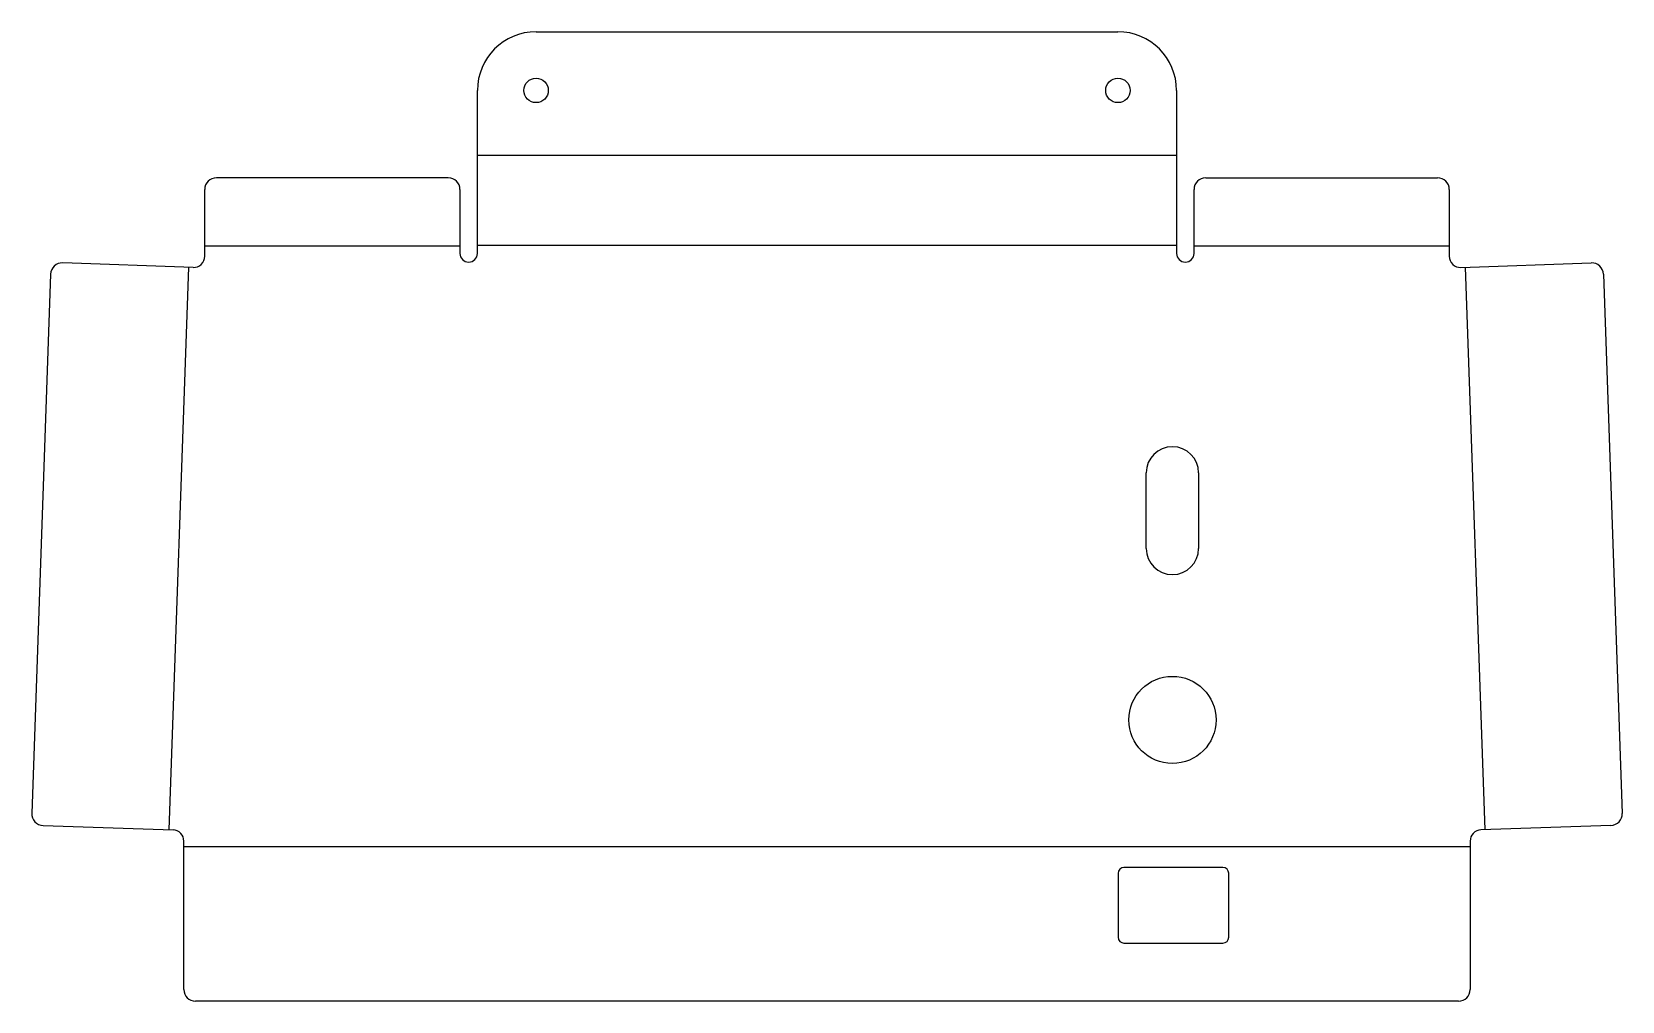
# Model space of a CAD drawing. Header units: millimetres. Extents: x -137 to 137, y -96 to 71.
import ezdxf

# ---------------------------------------------------------------- set-up
doc = ezdxf.new("R2010")
doc.units = ezdxf.units.MM
doc.layers.add('1', color=7, linetype='Continuous')

msp = doc.modelspace()

# ---------------------------------------------------------------- linework, layer by layer
for p, q in [((-50, 70.6), (50, 70.6)), ((-60.09, 32.49), (-60.09, 60.51)), ((60.09, 60.51), (60.09, 32.49)), ((-65.09, 45.49), (-104.96, 45.49)), ((65.09, 45.49), (104.96, 45.49)), ((-106.96, 31.99), (-106.96, 43.49)), ((-63.09, 43.49), (-63.09, 32.49)), ((63.09, 32.49), (63.09, 43.49)), ((106.96, 43.49), (106.96, 31.99)), ((-108.96, 30.06), (-131.38, 30.85)), ((108.96, 30.06), (131.38, 30.85)), ((-133.45, 28.92), (-136.68, -63.83)), ((133.45, 28.92), (136.68, -63.83)), ((54.88, -18.26), (54.88, -5.26)), ((63.88, -5.26), (63.88, -18.26)), ((-134.76, -65.9), (-112.41, -66.68)), ((134.76, -65.9), (112.41, -66.68)), ((-110.55, -94.14), (-110.55, -68.61)), ((110.55, -68.61), (110.55, -94.14)), ((68.05, -73.14), (51.05, -73.14)), ((50.05, -74.14), (50.05, -85.14)), ((69.05, -85.14), (69.05, -74.14)), ((51.05, -86.14), (68.05, -86.14)), ((108.55, -96.14), (-108.55, -96.14))]:
    msp.add_line(p, q)
for centre, radius in [((-50, 60.51), 2.1), ((50, 60.51), 2.1), ((59.38, -47.76), 7.5)]:
    msp.add_circle(centre, radius)
for centre, radius, start, end in [((-50, 60.51), 10.09, 90, 180), ((50, 60.51), 10.09, 0, 90), ((-104.96, 43.49), 2, 90, 180), ((-65.09, 43.49), 2, 0, 90), ((65.09, 43.49), 2, 90, 180), ((104.96, 43.49), 2, 0, 90), ((-131.45, 28.85), 2, 88, 178), ((-108.89, 31.99), 1.93, 268, 0), ((-61.59, 32.49), 1.5, 180, 0), ((61.59, 32.49), 1.5, 180, 0), ((108.89, 31.99), 1.93, 180, 272), ((131.45, 28.85), 2, 2, 92), ((59.38, -5.26), 4.5, 0, 180), ((59.38, -18.26), 4.5, 180, 0), ((-134.69, -63.9), 2, 178, 268), ((134.69, -63.9), 2, 272, 2), ((-112.48, -68.61), 1.93, 0, 88), ((112.48, -68.61), 1.93, 92, 180), ((51.05, -74.14), 1, 90, 180), ((68.05, -74.14), 1, 0, 90), ((51.05, -85.14), 1, 180, 270), ((68.05, -85.14), 1, 270, 0), ((-108.55, -94.14), 2, 180, 270), ((108.55, -94.14), 2, 270, 0)]:
    msp.add_arc(centre, radius, start, end)
at = {"layer": '1', "color": 5}
for p, q in [((60.09, 49.3), (-60.09, 49.3)), ((-63.09, 33.74), (-106.96, 33.74)), ((60.09, 33.87), (-60.09, 33.87)), ((106.96, 33.74), (63.09, 33.74)), ((-109.74, 30.09), (-113.12, -66.65)), ((113.12, -66.65), (109.74, 30.09)), ((-110.55, -69.5), (110.55, -69.5))]:
    msp.add_line(p, q, dxfattribs=at)

doc.saveas('drawing.dxf')
